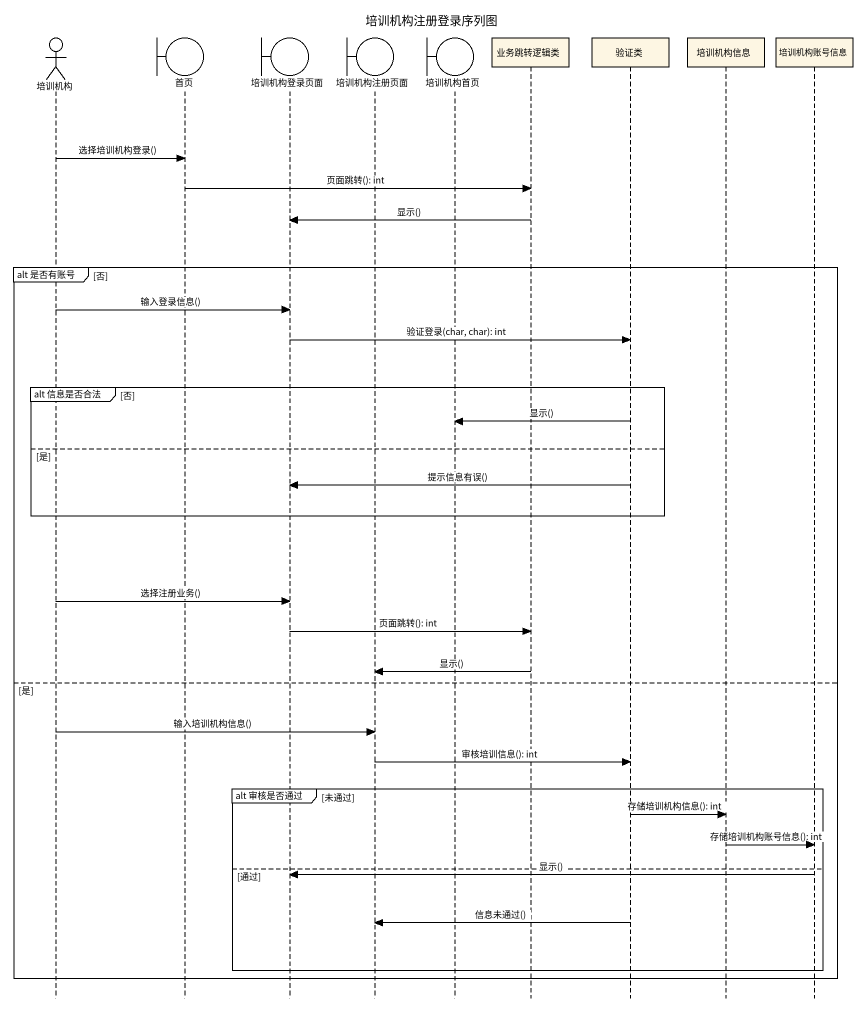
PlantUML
@startuml
title 培训机构注册登录序列图
hide footbox
actor 培训机构
boundary 首页
boundary 培训机构登录页面
boundary 培训机构注册页面
boundary 培训机构首页
participant 业务跳转逻辑类
participant 验证类
participant 培训机构信息
participant 培训机构账号信息

培训机构 -> 首页 : 选择培训机构登录()
首页 -> 业务跳转逻辑类 : 页面跳转(): int
业务跳转逻辑类 -> 培训机构登录页面 : 显示()
group alt 是否有账号 [否]
  培训机构 -> 培训机构登录页面 : 输入登录信息()
  培训机构登录页面 -> 验证类 : 验证登录(char, char): int
  group alt 信息是否合法 [否]
    验证类 -> 培训机构首页 : 显示()
  else 是
    验证类 -> 培训机构登录页面 : 提示信息有误()
  end
  培训机构 -> 培训机构登录页面 : 选择注册业务()
  培训机构登录页面 -> 业务跳转逻辑类 : 页面跳转(): int
  业务跳转逻辑类 -> 培训机构注册页面 : 显示()
else 是
  培训机构 -> 培训机构注册页面 : 输入培训机构信息()
  培训机构注册页面 -> 验证类 : 审核培训信息(): int
  group alt 审核是否通过 [未通过]
    验证类 -> 培训机构信息 : 存储培训机构信息(): int
    培训机构信息 -> 培训机构账号信息 : 存储培训机构账号信息(): int
  else 通过
    培训机构账号信息 -> 培训机构登录页面 : 显示()
    验证类 -> 培训机构注册页面 : 信息未通过()
  end
end
@enduml
